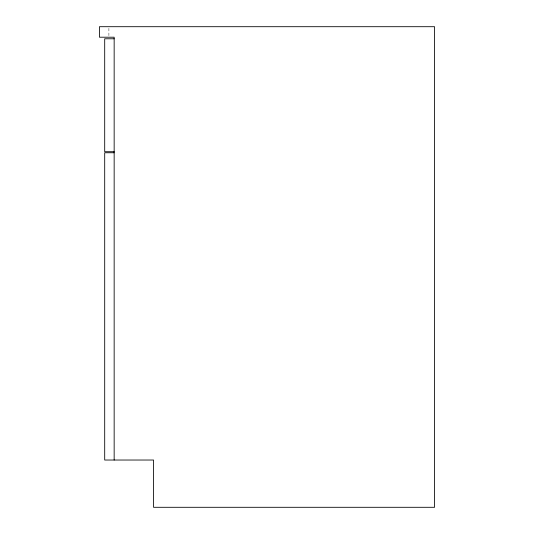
<?xml version="1.0" encoding="UTF-8"?>
<svg xmlns="http://www.w3.org/2000/svg" width="534" height="534" viewBox="0 0 534 534"><rect width="100%" height="100%" fill="white"/><g stroke="black" fill="none" stroke-linecap="round" stroke-linejoin="round"><path stroke-width="0.4" stroke-dasharray="2.67 2" d="M108.903 28.315L108.903 36.399"/><path stroke-width="0.8" d="M114.156 38.782L104.697 38.782L104.697 151.709L114.156 151.709M114.156 152.757L104.697 152.757L104.697 460.028L153.545 460.028L153.545 507.3L434.556 507.3L434.556 26.7L99.444 26.7L99.444 37.206L114.156 37.206L114.156 460.028"/></g></svg>
